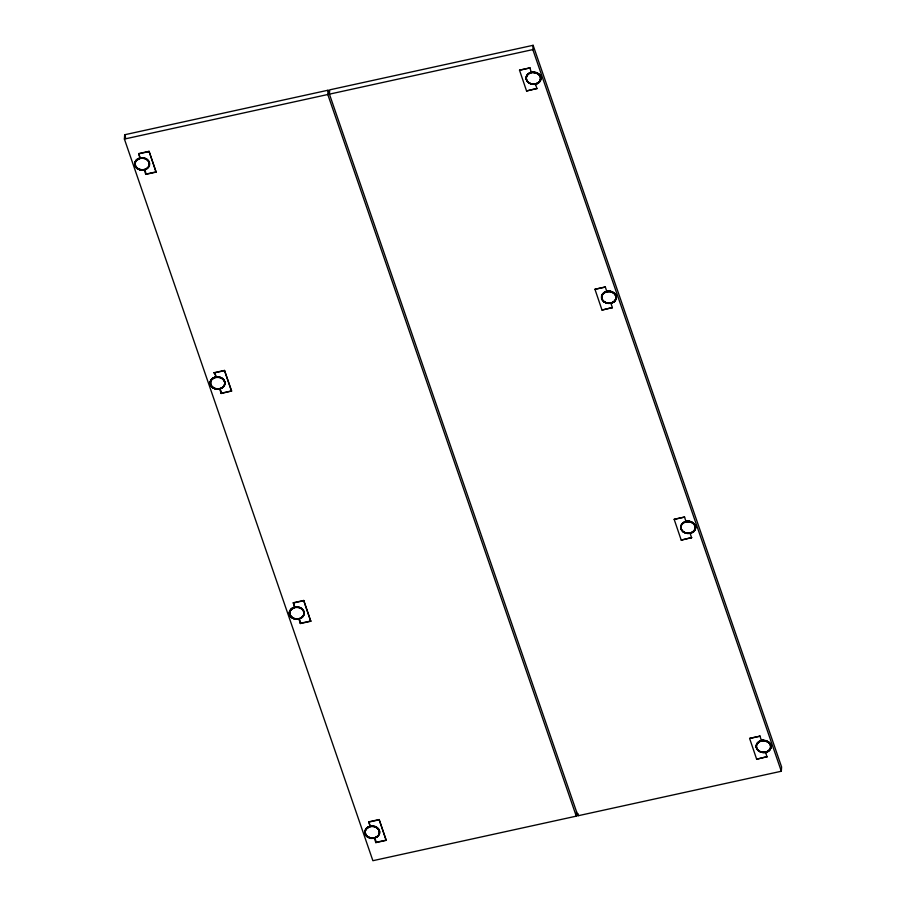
<?xml version="1.0" encoding="UTF-8"?>
<svg xmlns="http://www.w3.org/2000/svg" width="906" height="906" viewBox="0 0 906 906"><rect width="100%" height="100%" fill="white"/><g stroke="black" fill="none" stroke-linecap="round" stroke-linejoin="round"><path stroke-width="1.36" d="M576.556 811.855L576.284 816.147L372.887 860.7L124.405 139.06L124.677 134.756L328.074 90.215L577.926 815.785L781.323 771.244L781.595 766.94L533.113 45.3L329.716 89.853L329.444 94.145L532.841 49.603L533.113 45.3M135.424 161.279L140.147 158.154L138.675 153.601L149.06 151.325L156.115 172.106L145.741 174.382C146.364 167.508 140.577 171.393 137.236 168.459A7.395 6.127 3.5 0 1 134.801 162.559M140.147 158.154L138.675 153.601M145.741 174.382L144.269 169.83M156.115 172.106L149.06 151.325M219.694 389.161L216.172 389.263L212.661 387.802A7.395 6.127 3.5 0 1 210.237 381.902C211.143 376.817 218.958 379.036 214.122 372.694L224.495 370.429L231.574 390.962L221.177 393.476C221.8 386.602 216.013 390.497 212.684 387.564A7.395 6.127 3.5 0 1 210.249 381.653C210.917 377.111 219.026 378.153 214.122 372.694M221.177 393.476L219.705 388.923M231.551 391.199L224.495 370.429M290.079 610.418L294.801 607.292L293.329 602.75L303.714 600.474L310.769 621.256L300.384 623.521C301.007 616.658 295.22 620.542 291.891 617.609A7.395 6.127 3.5 0 1 289.456 611.709M294.801 607.292L293.329 602.75M576.284 816.147L327.802 94.507L328.074 90.215M300.384 623.521L298.923 618.979M310.769 621.256L303.714 600.474M365.514 829.522L370.237 826.397L368.776 821.844L379.15 819.568L386.205 840.349L375.831 842.625C376.454 835.751 370.667 839.635 367.326 836.702A7.395 6.127 3.5 0 1 364.903 830.802M370.237 826.397L368.776 821.844M375.831 842.625L374.359 838.073M386.205 840.349L379.15 819.568M519.512 70.192L529.885 67.916L519.512 70.192L526.567 90.974L536.964 88.46L526.567 90.974M540.825 79.739A7.395 6.127 3.5 0 0 538.39 73.839C528.64 71.37 529.67 71.019 538.402 73.59A7.395 6.127 3.5 0 1 540.837 79.502L540.191 81.257M539.104 82.355C529.716 87.089 539.455 83.68 540.202 81.019M594.948 289.286L605.333 287.009L594.948 289.286L602.014 310.067L612.399 307.553L602.014 310.067M606.805 291.562L610.338 291.222L613.849 292.695A7.395 6.127 3.5 0 1 616.273 298.595L614.551 301.449L610.904 303.476L614.528 301.687L616.261 298.833A7.395 6.127 3.5 0 0 613.826 292.932L610.327 291.46L606.805 291.562L605.333 287.009M577.926 815.785L578.062 813.645M674.166 519.331L684.54 517.066L674.166 519.331L681.221 540.112L691.618 537.598L681.221 540.112M686.012 521.607L689.545 521.267L693.056 522.739A7.395 6.127 3.5 0 1 695.491 528.64L693.758 531.494L690.112 533.532L693.747 531.731L695.468 528.878A7.395 6.127 3.5 0 0 693.045 522.977L689.534 521.505L686.012 521.607L684.54 517.066M749.602 738.424L759.987 736.159L749.602 738.424L756.657 759.205L767.054 756.691L756.657 759.205M770.915 747.971A7.395 6.127 3.5 0 0 768.481 742.071C758.73 739.602 759.772 739.262 768.492 741.833A7.395 6.127 3.5 0 1 770.927 747.733L770.281 749.5M769.194 750.587C759.806 755.332 769.545 751.923 770.293 749.262M136.489 160.328L135.572 161.88A6.988 5.787 3.5 0 0 137.972 168.754L139.603 169.513A7.191 5.957 3.5 0 0 147.927 167.667L148.833 166.342A6.988 5.787 3.5 0 0 146.432 159.467L144.801 158.709A7.191 5.957 3.5 0 0 136.478 160.566M211.925 379.421L211.019 380.973A6.988 5.787 3.5 0 0 213.408 387.847L215.039 388.606A7.191 5.957 3.5 0 0 223.363 386.76L224.269 385.435A6.988 5.787 3.5 0 0 221.868 378.561L220.249 377.802A7.191 5.957 3.5 0 0 211.913 379.659M527.7 74.632L526.794 75.957A6.988 5.787 3.5 0 0 529.195 82.831L530.825 83.59A7.191 5.957 3.5 0 0 539.149 81.733M603.136 293.725L602.241 295.05A6.988 5.787 3.5 0 0 604.642 301.925L606.261 302.683A7.191 5.957 3.5 0 0 614.596 300.826M682.354 523.781L681.437 525.344A6.988 5.787 3.5 0 0 683.837 532.207L685.457 532.977A7.191 5.957 3.5 0 0 693.792 531.12L694.687 529.795M757.79 742.875L756.895 744.2A6.988 5.787 3.5 0 0 759.285 751.063L760.915 751.833A7.191 5.957 3.5 0 0 769.251 749.975L770.145 748.65M124.405 139.06L327.802 94.507M138.663 153.839L149.037 151.574M145.753 174.145L156.126 171.868M214.099 372.932L224.484 370.667M221.189 393.238L231.574 390.962M293.317 602.988L303.691 600.712M300.407 623.283L310.781 621.018M368.753 822.082L379.138 819.805M375.843 842.376L386.228 840.111M140.158 157.916L136.534 159.705L134.79 162.797A7.395 6.127 3.5 0 0 137.225 168.709L140.736 170.169L144.258 170.068M294.812 607.054L291.188 608.855L289.444 611.946A7.395 6.127 3.5 0 0 291.879 617.847L295.379 619.319L298.901 619.217M370.26 826.147L366.624 827.948L364.892 831.04A7.395 6.127 3.5 0 0 367.315 836.94L370.826 838.412L374.348 838.31M536.024 72.786L537.654 73.545A6.988 5.787 3.5 0 1 540.055 80.419L539.138 81.97A7.191 5.957 3.5 0 1 530.814 83.828L529.183 83.069A6.988 5.787 3.5 0 1 526.782 76.195L527.688 74.87A7.191 5.957 3.5 0 1 536.012 73.024L537.643 73.782A6.988 5.787 3.5 0 1 540.044 80.657M144.813 158.471L146.444 159.23A6.988 5.787 3.5 0 1 148.844 166.104L147.938 167.429A7.191 5.957 3.5 0 1 139.615 169.275L137.984 168.516A6.988 5.787 3.5 0 1 135.583 161.642M690.678 521.924L692.309 522.683A6.988 5.787 3.5 0 1 694.709 529.557L693.803 530.882A7.191 5.957 3.5 0 1 685.48 532.728L683.849 531.969A6.988 5.787 3.5 0 1 681.448 525.106M220.26 377.564L221.879 378.323A6.988 5.787 3.5 0 1 224.28 385.197L223.386 386.522A7.191 5.957 3.5 0 1 215.05 388.368L213.431 387.609A6.988 5.787 3.5 0 1 211.03 380.735M766.125 741.017L767.744 741.788A6.988 5.787 3.5 0 1 770.145 748.65M532.841 49.603L781.323 771.244M529.885 67.916L531.358 72.469M535.48 84.145L536.952 88.697M610.916 303.238L612.388 307.791M690.134 533.294L691.595 537.836M759.987 736.159L761.448 740.7M765.57 752.388L767.042 756.929M124.677 134.756L125.594 137.429M211.834 379.41A7.191 5.957 3.5 0 1 220.158 377.564M303.487 615.48A6.988 5.787 3.5 0 0 301.086 608.617L299.456 607.858A7.191 5.957 3.5 0 0 291.12 609.704L290.226 611.029A6.988 5.787 3.5 0 0 292.627 617.903L294.246 618.662A7.191 5.957 3.5 0 0 302.581 616.805L303.499 615.242A6.988 5.787 3.5 0 0 301.098 608.379L299.467 607.609A7.191 5.957 3.5 0 0 291.143 609.466L290.237 610.791A6.988 5.787 3.5 0 0 292.638 617.665L294.269 618.424A7.191 5.957 3.5 0 0 302.593 616.567M136.387 160.317A7.191 5.957 3.5 0 1 144.722 158.471M378.923 834.585A6.988 5.787 3.5 0 0 376.522 827.71L374.891 826.952A7.191 5.957 3.5 0 0 366.568 828.797L365.662 830.123A6.988 5.787 3.5 0 0 368.062 836.997L369.693 837.756A7.191 5.957 3.5 0 0 378.017 835.898L378.935 834.335A6.988 5.787 3.5 0 0 376.534 827.472L374.914 826.714A7.191 5.957 3.5 0 0 366.579 828.56L365.684 829.885A6.988 5.787 3.5 0 0 368.074 836.759L369.705 837.518A7.191 5.957 3.5 0 0 378.04 835.66M615.48 299.75A6.988 5.787 3.5 0 0 613.079 292.876L611.459 292.117A7.191 5.957 3.5 0 0 603.124 293.974L602.23 295.288A6.988 5.787 3.5 0 0 604.619 302.162L606.25 302.921A7.191 5.957 3.5 0 0 614.574 301.075L615.491 299.512A6.988 5.787 3.5 0 0 613.102 292.638L611.471 291.879A7.191 5.957 3.5 0 0 603.045 293.725M694.698 529.795A6.988 5.787 3.5 0 0 692.297 522.921L690.666 522.162A7.191 5.957 3.5 0 0 682.331 524.019M682.252 523.781A7.191 5.957 3.5 0 1 690.587 521.924M757.699 742.875A7.191 5.957 3.5 0 1 766.023 741.017M527.598 74.632A7.191 5.957 3.5 0 1 535.933 72.786M757.778 743.113L756.872 744.438A6.988 5.787 3.5 0 0 759.273 751.312L760.904 752.071A7.191 5.957 3.5 0 0 769.228 750.213L770.134 748.888A6.988 5.787 3.5 0 0 767.733 742.025L766.102 741.255A7.191 5.957 3.5 0 0 757.778 743.113M212.887 387.417A7.271 6.014 3.5 0 0 224.779 384.257A7.271 6.014 3.5 0 0 215.3 377.224A7.271 6.014 3.5 0 0 212.887 387.417M292.094 617.462A7.271 6.014 3.5 0 0 303.997 614.313A7.271 6.014 3.5 0 0 294.507 607.28A7.271 6.014 3.5 0 0 292.094 617.462M137.44 168.323A7.271 6.014 3.5 0 0 149.343 165.164A7.271 6.014 3.5 0 0 139.852 158.131A7.271 6.014 3.5 0 0 137.44 168.323M367.542 836.555A7.271 6.014 3.5 0 0 379.433 833.407A7.271 6.014 3.5 0 0 369.954 826.374A7.271 6.014 3.5 0 0 367.542 836.555M291.891 617.541A7.474 6.195 3.5 0 0 304.178 614.427A7.474 6.195 3.5 0 0 294.529 607.088A7.474 6.195 3.5 0 0 291.891 617.541M212.684 387.496A7.474 6.195 3.5 0 0 224.971 384.37A7.474 6.195 3.5 0 0 215.322 377.032A7.474 6.195 3.5 0 0 212.684 387.496M367.326 836.634A7.474 6.195 3.5 0 0 379.625 833.52A7.474 6.195 3.5 0 0 369.976 826.181A7.474 6.195 3.5 0 0 367.326 836.634M137.236 168.403A7.474 6.195 3.5 0 0 149.535 165.277A7.474 6.195 3.5 0 0 139.875 157.938A7.474 6.195 3.5 0 0 137.236 168.403M604.098 301.732A7.271 6.014 3.5 0 0 615.989 298.572A7.271 6.014 3.5 0 0 606.51 291.539A7.271 6.014 3.5 0 0 604.098 301.732M683.305 531.777A7.271 6.014 3.5 0 0 695.208 528.628A7.271 6.014 3.5 0 0 685.717 521.584A7.271 6.014 3.5 0 0 683.305 531.777M758.752 750.87A7.271 6.014 3.5 0 0 770.644 747.722A7.271 6.014 3.5 0 0 761.165 740.678A7.271 6.014 3.5 0 0 758.752 750.87M528.651 82.639A7.271 6.014 3.5 0 0 540.554 79.479A7.271 6.014 3.5 0 0 531.063 72.446A7.271 6.014 3.5 0 0 528.651 82.639M603.894 301.811A7.474 6.195 3.5 0 0 616.182 298.686A7.474 6.195 3.5 0 0 606.533 291.347A7.474 6.195 3.5 0 0 603.894 301.811M683.101 531.856A7.474 6.195 3.5 0 0 695.389 528.73A7.474 6.195 3.5 0 0 685.74 521.403A7.474 6.195 3.5 0 0 683.101 531.856M528.447 82.706A7.474 6.195 3.5 0 0 540.746 79.592A7.474 6.195 3.5 0 0 531.086 72.254A7.474 6.195 3.5 0 0 528.447 82.706M758.537 750.949A7.474 6.195 3.5 0 0 770.836 747.835A7.474 6.195 3.5 0 0 761.187 740.496A7.474 6.195 3.5 0 0 758.537 750.949"/></g></svg>
